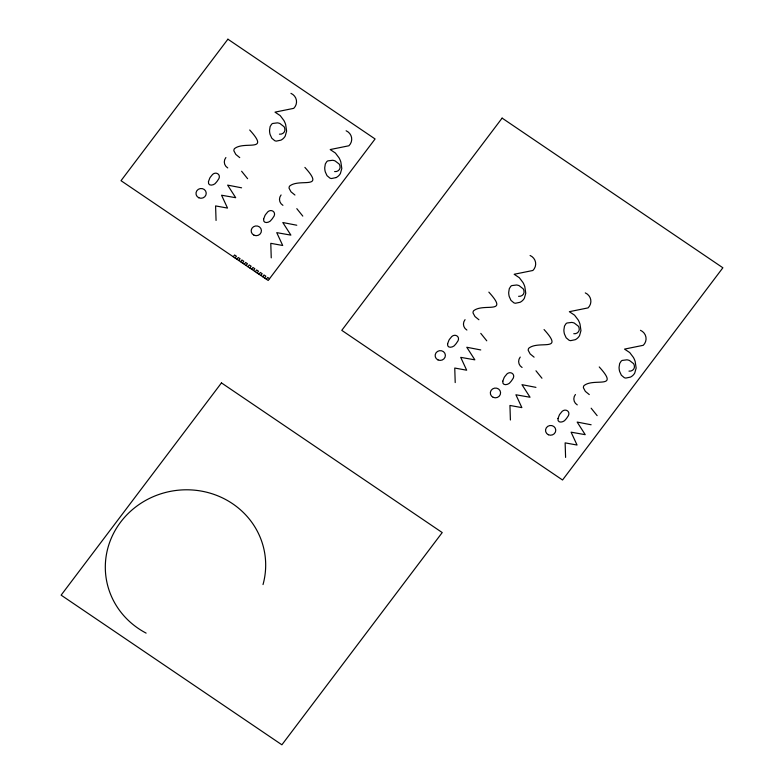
<?xml version="1.0" encoding="UTF-8"?>
<svg xmlns="http://www.w3.org/2000/svg" width="784" height="784" viewBox="0 0 784 784"><rect width="100%" height="100%" fill="white"/><g stroke="black" fill="none" stroke-linecap="round" stroke-linejoin="round"><path stroke-width="1.18" d="M233.24 256.77L234.573 254.996L236.415 256.241L235.082 258.014M236.915 259.259L238.258 257.495L240.09 258.74L238.757 260.504M240.6 261.758L241.933 259.984L243.775 261.239L242.432 263.003M244.275 264.247L245.617 262.483L247.45 263.728L246.117 265.502M247.96 266.746L249.292 264.972L251.135 266.227L249.792 267.991M251.635 269.235L252.967 267.471L254.81 268.716L253.477 270.49M255.319 271.734L256.652 269.961L258.495 271.215L257.152 272.979M258.994 274.224L260.327 272.46L262.17 273.704L260.837 275.478M262.669 276.723L264.012 274.949L265.845 276.203L264.512 277.967M266.354 279.212L267.687 277.448L269.529 278.692M336.12 177.566L331.524 178.527A5.664 5.38 -7.9 0 1 329.897 178.095L327.006 175.655L325.291 171.892A17.336 16.474 -7.9 0 1 324.733 167.707L325.321 163.974L326.761 161.661A4.861 4.616 -7.9 0 1 327.839 160.887L332.602 160.279A11.358 10.79 -7.9 0 1 335.121 160.926L339.188 164.072A6.821 6.488 -7.9 0 1 339.933 165.875C341.011 169.138 337.835 172.098 334.621 171.588M279.437 134.172C282.642 134.691 285.817 131.722 284.749 128.458A6.821 6.488 -7.9 0 0 284.004 126.665L279.937 123.509A11.358 10.79 -7.9 0 0 277.409 122.863L272.656 123.47A4.861 4.616 -7.9 0 0 271.578 124.254L270.127 126.567L269.549 130.291A17.336 16.474 -7.9 0 0 270.098 134.476L271.813 138.239L274.714 140.679A5.664 5.38 -7.9 0 0 276.331 141.11L280.927 140.15A10.261 9.751 -7.9 0 0 285.219 136.073L286.611 131.095L285.66 124.587A25.274 24.01 -7.9 0 0 283.896 120.501L280.202 115.611L274.988 112.141L293.735 108.349A9.888 9.388 -7.9 0 0 290.942 93.355M518.587 296.303C521.801 296.813 524.976 293.853 523.898 290.59A6.821 6.488 -7.9 0 0 523.153 288.796L519.086 285.641A11.358 10.79 -7.9 0 0 516.568 284.994L511.805 285.601A4.861 4.616 -7.9 0 0 510.727 286.376L509.286 288.698L508.698 292.422A17.336 16.474 -7.9 0 0 509.257 296.607L510.972 300.37L513.873 302.81A5.664 5.38 -7.9 0 0 515.49 303.241L520.086 302.281A10.261 9.751 -7.9 0 0 524.378 298.204L525.77 293.226L524.81 286.719A25.274 24.01 -7.9 0 0 523.055 282.632L519.361 277.742L514.147 274.273L532.885 270.48A9.888 9.388 -7.9 0 0 530.092 255.486M573.78 333.719C576.995 334.229 580.16 331.26 579.092 328.006A6.821 6.488 -7.9 0 0 578.347 326.203L574.28 323.057A11.358 10.79 -7.9 0 0 571.752 322.41L566.999 323.008A4.861 4.616 -7.9 0 0 565.921 323.792L564.48 326.105L563.892 329.839A17.336 16.474 -7.9 0 0 564.451 334.023L566.156 337.786L569.057 340.227A5.664 5.38 -7.9 0 0 570.674 340.648L575.28 339.688A10.261 9.751 -7.9 0 0 579.562 335.611L580.954 330.642L580.003 324.135A25.274 24.01 -7.9 0 0 578.249 320.048L574.545 315.158L569.331 311.689L588.078 307.887A9.888 9.388 -7.9 0 0 585.285 292.893M628.974 371.126C632.178 371.645 635.354 368.676 634.285 365.422A6.821 6.488 -7.9 0 0 633.541 363.619L629.464 360.473A11.358 10.79 -7.9 0 0 626.945 359.817L622.192 360.424A4.861 4.616 -7.9 0 0 621.114 361.208L619.664 363.521L619.076 367.255A17.336 16.474 -7.9 0 0 619.634 371.44L621.349 375.203L624.25 377.643A5.664 5.38 -7.9 0 0 625.867 378.064L630.463 377.104A10.261 9.751 -7.9 0 0 634.756 373.027L636.147 368.059L635.187 361.542A25.274 24.01 -7.9 0 0 633.433 357.465L629.738 352.575L624.525 349.105L643.272 345.303A9.888 9.388 -7.9 0 0 640.479 330.309M241.59 187.817L227.615 185.112L235.71 197.705L221.558 195.226L227.517 208.074L215.59 205.918L216.061 220.451M296.783 225.233L282.799 222.529L290.893 235.122L276.742 232.642L282.71 245.49L270.784 243.324L271.244 257.867M480.749 349.948L466.764 347.243L474.859 359.836L460.708 357.357L466.676 370.205L454.749 368.039L455.21 382.582M535.942 387.365L521.958 384.66L530.053 397.253L515.901 394.773L521.87 407.621L509.943 405.455L510.404 419.999M591.126 424.771L577.151 422.066L585.236 434.669L571.095 432.18L577.053 445.028L565.127 442.872L565.597 457.405M589.284 394.577L585.354 391.383L583.433 387.806A3.587 3.41 -7.9 0 1 583.933 385.679C593.821 377.398 620.34 390.128 599.241 366.951M534.1 357.161L530.17 353.966L528.24 350.389A3.587 3.41 -7.9 0 1 528.739 348.263C538.637 339.982 565.146 352.712 544.047 329.545M478.906 319.745L474.977 316.55L473.056 312.983A3.587 3.41 -7.9 0 1 473.546 310.846C483.444 302.565 509.963 315.305 488.853 292.128M294.941 195.03L291.011 191.835L289.09 188.258A3.587 3.41 -7.9 0 1 289.58 186.131C299.478 177.85 325.997 190.59 304.888 167.413M239.747 157.623L235.817 154.428L233.897 150.851A3.587 3.41 -7.9 0 1 234.396 148.725C244.285 140.434 270.803 153.174 249.704 129.997M591.146 408.199L597.143 415.647M535.962 370.783L541.95 378.231M480.768 333.367L486.766 340.815M296.803 208.652L302.8 216.1M241.609 171.235L247.607 178.693M146.118 633.119A80.262 76.244 -7.9 0 1 112.553 535.394A80.262 76.244 -7.9 0 1 212.484 493.891A80.262 76.244 -7.9 0 1 263.022 584.58M282.926 205.339A7.507 7.125 -7.9 0 1 281.084 194.951M336.12 177.566A10.261 9.751 -7.9 0 0 340.413 173.48L341.804 168.511L340.844 162.004A25.274 24.01 -7.9 0 0 339.09 157.917L335.395 153.027L330.182 149.558L348.919 145.765A9.888 9.388 -7.9 0 0 346.126 130.771M227.742 167.923A7.507 7.125 -7.9 0 1 225.89 157.545M466.892 330.054A7.507 7.125 -7.9 0 1 465.049 319.666M522.085 367.471A7.507 7.125 -7.9 0 1 520.233 357.083M577.269 404.887A7.507 7.125 -7.9 0 1 575.427 394.499M208.456 181.614C207.584 186.847 214.493 185.475 216.227 182.349A13.289 12.622 -7.9 0 0 217.795 180.271C222.685 174.734 214.992 169.903 211.386 175.93A13.289 12.622 -7.9 0 0 209.818 178.007L208.456 181.614M263.64 219.03C262.767 224.263 269.676 222.891 271.421 219.765A13.289 12.622 -7.9 0 0 272.989 217.687C277.869 212.15 270.186 207.319 266.58 213.346A13.289 12.622 -7.9 0 0 265.012 215.424L263.64 219.03M447.605 343.745C446.733 348.978 453.642 347.606 455.386 344.48A13.289 12.622 -7.9 0 0 456.954 342.402C461.835 336.865 454.152 332.034 450.545 338.061A13.289 12.622 -7.9 0 0 448.977 340.138L447.605 343.745M502.799 381.161C501.927 386.394 508.836 385.022 510.58 381.896A13.289 12.622 -7.9 0 0 512.148 379.819C517.028 374.282 509.335 369.45 505.729 375.467A13.289 12.622 -7.9 0 0 504.161 377.545L502.799 381.161M557.992 418.568C557.11 423.811 564.029 422.439 565.764 419.313A13.289 12.622 -7.9 0 0 567.332 417.235C572.212 411.698 564.529 406.857 560.923 412.884A13.289 12.622 -7.9 0 0 559.355 414.961L557.992 418.568M227.909 39.2L121.02 180.692L268.197 280.466L375.085 138.974L227.909 39.2M221.46 382.906L61.123 595.144L281.887 744.8L442.225 532.561L221.46 382.906M502.113 118.11L341.775 330.348L562.54 480.004L722.877 267.775L502.113 118.11M254.016 235.2A5.125 4.871 -7.9 0 0 261.415 230.427A5.125 4.871 -7.9 0 0 253.467 226.772A5.125 4.871 -7.9 0 0 254.016 235.2M198.832 197.784A5.125 4.871 -7.9 0 0 206.221 193.011A5.125 4.871 -7.9 0 0 198.274 189.356A5.125 4.871 -7.9 0 0 198.832 197.784M437.982 359.915A5.125 4.871 -7.9 0 0 445.381 355.142A5.125 4.871 -7.9 0 0 437.433 351.487A5.125 4.871 -7.9 0 0 437.982 359.915M493.175 397.331A5.125 4.871 -7.9 0 0 500.574 392.559A5.125 4.871 -7.9 0 0 492.617 388.903A5.125 4.871 -7.9 0 0 493.175 397.331M548.369 434.738A5.125 4.871 -7.9 0 0 555.758 429.975A5.125 4.871 -7.9 0 0 547.81 426.32A5.125 4.871 -7.9 0 0 548.369 434.738"/></g></svg>
